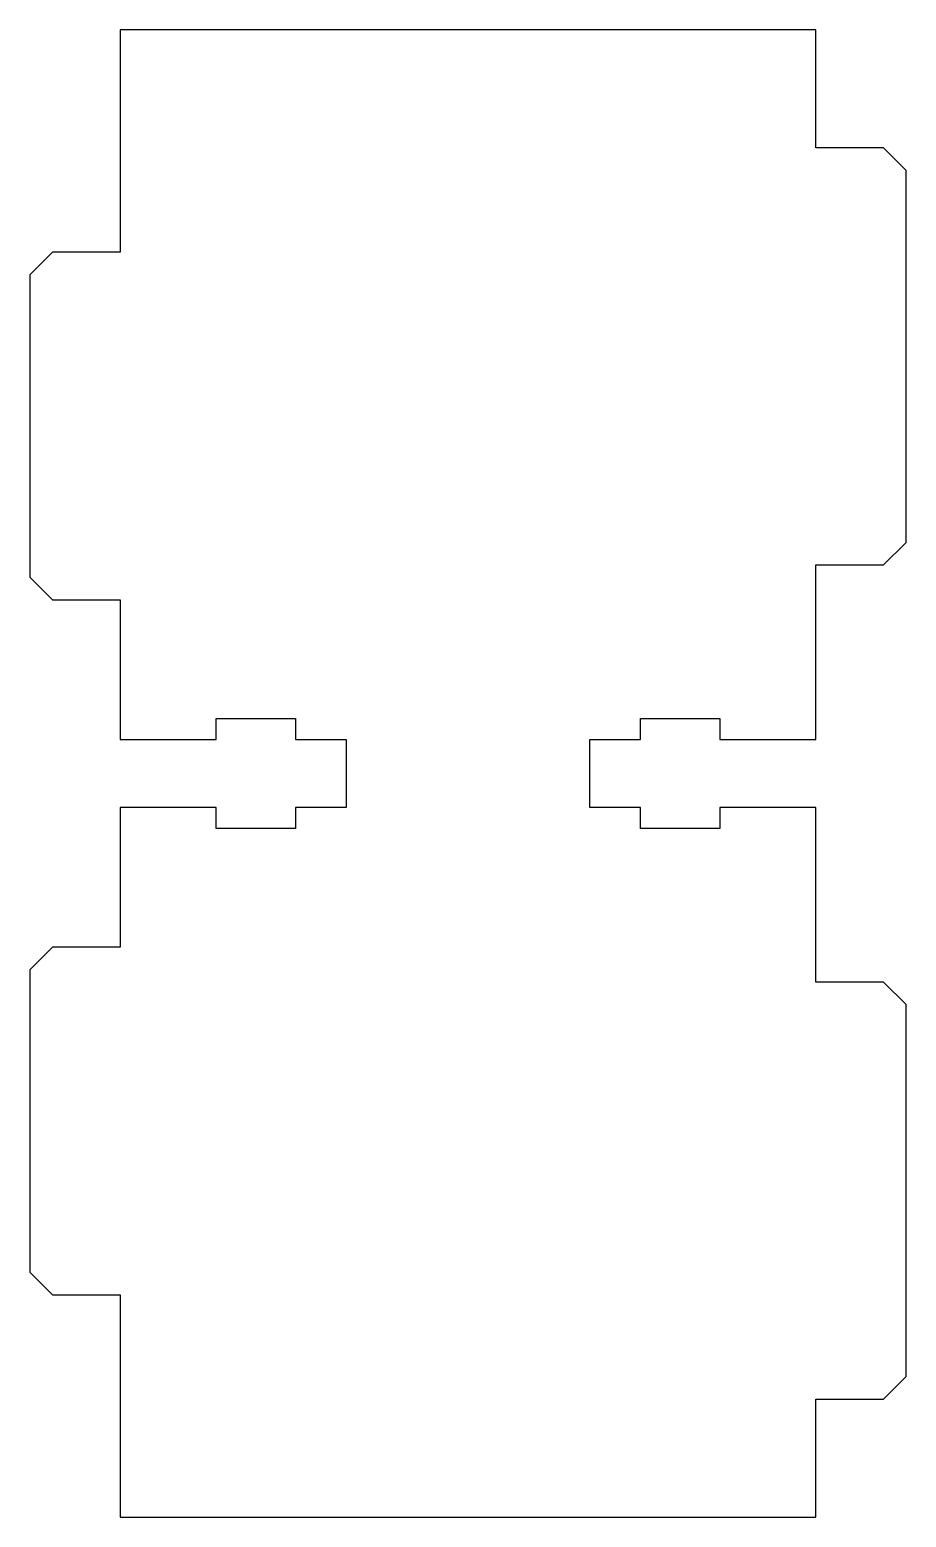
# Model space of a CAD drawing. Header units: metres. Extents: x -60 to 3, y -14 to 94.
import ezdxf

# ---------------------------------------------------------------- set-up
doc = ezdxf.new("R2010")
doc.units = ezdxf.units.M

msp = doc.modelspace()

# ---------------------------------------------------------------- linework, layer by layer
for p, q in [((-3.25, 93.5), (-53.25, 93.5)), ((-53.25, 93.5), (-53.25, 77.5)), ((-3.25, 85), (-3.25, 93.5)), ((1.625, 85), (-3.25, 85)), ((3.25, 83.375), (1.625, 85)), ((3.25, 56.625), (3.25, 83.375)), ((-58.125, 77.5), (-59.75, 75.875)), ((-53.25, 77.5), (-58.125, 77.5)), ((-59.75, 75.875), (-59.75, 54.125)), ((1.625, 55), (3.25, 56.625)), ((-3.25, 42.45), (-3.25, 55)), ((-3.25, 55), (1.625, 55)), ((-59.75, 54.125), (-58.125, 52.5)), ((-58.125, 52.5), (-53.25, 52.5)), ((-53.25, 52.5), (-53.25, 42.45)), ((-46.35, 42.45), (-46.35, 43.95)), ((-46.35, 43.95), (-40.65, 43.95)), ((-40.65, 43.95), (-40.65, 42.45)), ((-15.85, 42.45), (-15.85, 43.95)), ((-15.85, 43.95), (-10.15, 43.95)), ((-10.15, 43.95), (-10.15, 42.45)), ((-53.25, 42.45), (-46.35, 42.45)), ((-40.65, 42.45), (-37, 42.45)), ((-37, 42.45), (-37, 37.55)), ((-19.5, 37.55), (-19.5, 42.45)), ((-19.5, 42.45), (-15.85, 42.45)), ((-10.15, 42.45), (-3.25, 42.45)), ((-46.35, 37.55), (-53.25, 37.55)), ((-53.25, 37.55), (-53.25, 27.5)), ((-46.35, 36.05), (-46.35, 37.55)), ((-37, 37.55), (-40.65, 37.55)), ((-40.65, 37.55), (-40.65, 36.05)), ((-15.85, 37.55), (-19.5, 37.55)), ((-15.85, 36.05), (-15.85, 37.55)), ((-3.25, 37.55), (-10.15, 37.55)), ((-10.15, 37.55), (-10.15, 36.05)), ((-3.25, 25), (-3.25, 37.55)), ((-40.65, 36.05), (-46.35, 36.05)), ((-10.15, 36.05), (-15.85, 36.05)), ((-58.125, 27.5), (-59.75, 25.875)), ((-53.25, 27.5), (-58.125, 27.5)), ((-59.75, 25.875), (-59.75, 4.125)), ((1.625, 25), (-3.25, 25)), ((3.25, 23.375), (1.625, 25)), ((3.25, -3.375), (3.25, 23.375)), ((-59.75, 4.125), (-58.125, 2.5)), ((-58.125, 2.5), (-53.25, 2.5)), ((-53.25, 2.5), (-53.25, -13.5)), ((1.625, -5), (3.25, -3.375)), ((-3.25, -5), (1.625, -5)), ((-3.25, -13.5), (-3.25, -5)), ((-53.25, -13.5), (-3.25, -13.5))]:
    msp.add_line(p, q)

doc.saveas('drawing.dxf')
